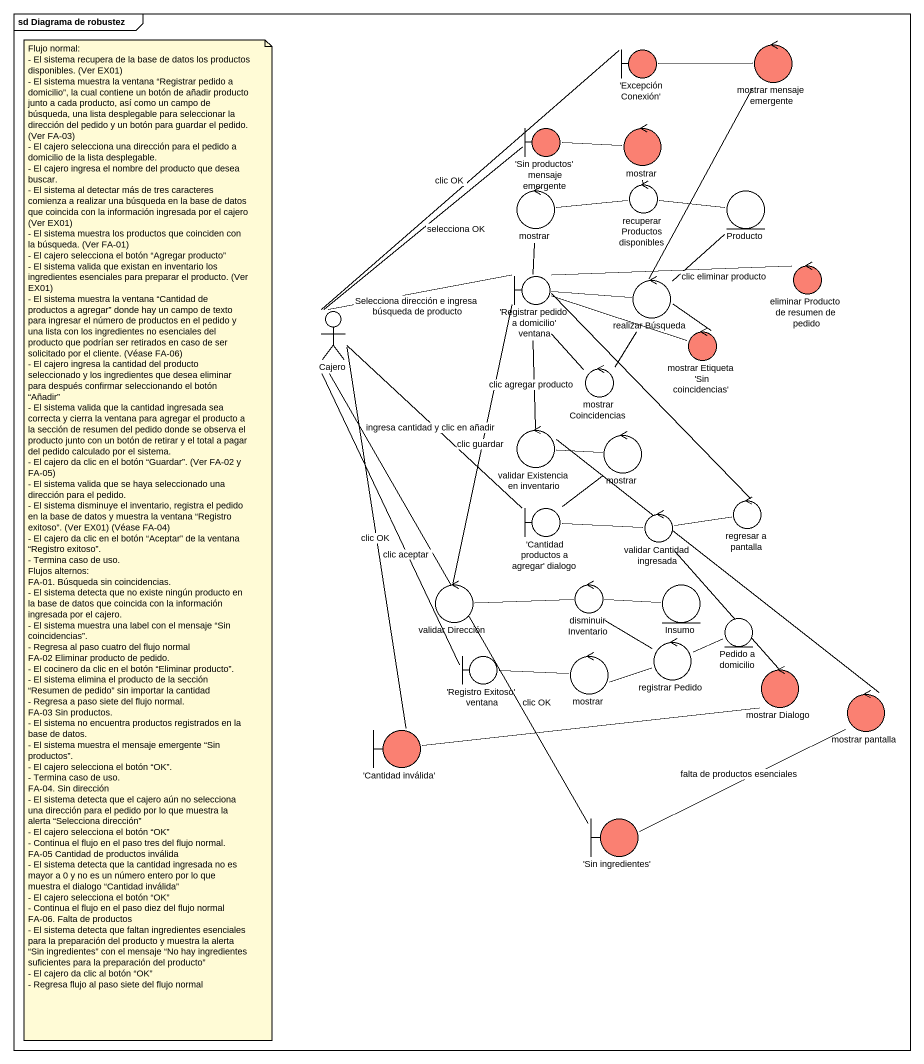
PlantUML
@startuml
mainframe sd Diagrama de robustez
boundary "'Excepción Conexión'" as Excepción_Conexión #FA8072
control "mostrar mensaje emergente" as mostrar_mensaje_emergente #FA8072
boundary "'Sin productos' mensaje emergente" as Sin_productos_mensaje #FA8072
control mostrar #FA8072
control "mostrar" as mostrar_2
control "recuperar Productos disponibles" as recuperar_Productos
entity Producto
boundary "'Registrar pedido a domicilio' ventana" as Registrar_pedido_a
control "realizar Búsqueda" as realizar_Búsqueda
control "eliminar Producto de resumen de pedido" as eliminar_Producto_de #FA8072
actor Cajero
control "mostrar Etiqueta 'Sin coincidencias'" as mostrar_Etiqueta_Sin #FA8072
control "mostrar Coincidencias" as mostrar_Coincidencias
control "validar Existencia en inventario" as validar_Existencia_en
control "mostrar" as mostrar_3
boundary "'Cantidad productos a agregar' dialogo" as Cantidad_productos_a
control "validar Cantidad ingresada" as validar_Cantidad_ingresada
control "regresar a pantalla" as regresar_a_pantalla
control "validar Dirección" as validar_Dirección
control "disminuir Inventario" as disminuir_Inventario
entity Insumo
entity "Pedido a domicilio" as Pedido_a_domicilio
boundary "'Registro Exitoso' ventana" as Registro_Exitoso_ventana
control "mostrar" as mostrar_4
control "registrar Pedido" as registrar_Pedido
control "mostrar Dialogo" as mostrar_Dialogo #FA8072
control "mostrar pantalla" as mostrar_pantalla #FA8072
boundary "'Cantidad inválida'" as Cantidad_inválida #FA8072
boundary "'Sin ingredientes'" as Sin_ingredientes #FA8072
Excepción_Conexión -- Cajero : clic OK
mostrar_mensaje_emergente -left- Excepción_Conexión
Sin_productos_mensaje -- Cajero : selecciona OK
mostrar -left- Sin_productos_mensaje
mostrar_2 -right- recuperar_Productos
mostrar_2 -- Registrar_pedido_a
recuperar_Productos -up- mostrar
recuperar_Productos -right- Producto
Registrar_pedido_a -right- realizar_Búsqueda
Registrar_pedido_a -right- eliminar_Producto_de : clic eliminar producto
Registrar_pedido_a -left- Cajero : Selecciona dirección e ingresa búsqueda de producto
Registrar_pedido_a -- validar_Existencia_en : clic agregar producto
Registrar_pedido_a -- validar_Dirección : clic guardar
realizar_Búsqueda -up- mostrar_mensaje_emergente
realizar_Búsqueda -up- Producto
realizar_Búsqueda -- mostrar_Etiqueta_Sin
realizar_Búsqueda -- mostrar_Coincidencias
mostrar_Etiqueta_Sin -left- Registrar_pedido_a
mostrar_Coincidencias -up- Registrar_pedido_a
validar_Existencia_en -right- mostrar_3
validar_Existencia_en -- mostrar_pantalla
mostrar_3 -- Cantidad_productos_a
Cantidad_productos_a -up- Cajero : ingresa cantidad y clic en añadir
Cantidad_productos_a -right- validar_Cantidad_ingresada
validar_Cantidad_ingresada -right- regresar_a_pantalla
validar_Cantidad_ingresada -- mostrar_Dialogo
regresar_a_pantalla -up- Registrar_pedido_a
validar_Dirección -right- disminuir_Inventario
disminuir_Inventario -right- Insumo
disminuir_Inventario -- registrar_Pedido
Registro_Exitoso_ventana -up- Cajero : clic aceptar
mostrar_4 -left- Registro_Exitoso_ventana
registrar_Pedido -right- Pedido_a_domicilio
registrar_Pedido -left- mostrar_4
mostrar_Dialogo -left- Cantidad_inválida
mostrar_pantalla -left- Sin_ingredientes : falta de productos esenciales
Cantidad_inválida -up- Cajero : clic OK
Sin_ingredientes -up- Cajero : clic OK
note as N1
  Flujo normal:
  - El sistema recupera de la base de datos los productos disponibles. (Ver EX01)
  - El sistema muestra la ventana “Registrar pedido a domicilio”, la cual contiene un botón de añadir producto junto a cada producto, así como un campo de búsqueda, una lista desplegable para seleccionar la dirección del pedido y un botón para guardar el pedido. (Ver FA-03)
  - El cajero selecciona una dirección para el pedido a domicilio de la lista desplegable.
  - El cajero ingresa el nombre del producto que desea buscar.
  - El sistema al detectar más de tres caracteres comienza a realizar una búsqueda en la base de datos que coincida con la información ingresada por el cajero (Ver EX01)
  - El sistema muestra los productos que coinciden con la búsqueda. (Ver FA-01)
  - El cajero selecciona el botón “Agregar producto”
  - El sistema valida que existan en inventario los ingredientes esenciales para preparar el producto. (Ver EX01)
  - El sistema muestra la ventana “Cantidad de productos a agregar” donde hay un campo de texto para ingresar el número de productos en el pedido y una lista con los ingredientes no esenciales del producto que podrían ser retirados en caso de ser solicitado por el cliente. (Véase FA-06)
  - El cajero ingresa la cantidad del producto seleccionado y los ingredientes que desea eliminar para después confirmar seleccionando el botón “Añadir”
  - El sistema valida que la cantidad ingresada sea correcta y cierra la ventana para agregar el producto a la sección de resumen del pedido donde se observa el producto junto con un botón de retirar y el total a pagar del pedido calculado por el sistema.
  - El cajero da clic en el botón “Guardar”. (Ver FA-02 y FA-05)
  - El sistema valida que se haya seleccionado una dirección para el pedido.
  - El sistema disminuye el inventario, registra el pedido en la base de datos y muestra la ventana “Registro exitoso”. (Ver EX01) (Véase FA-04)
  - El cajero da clic en el botón “Aceptar” de la ventana “Registro exitoso”.
  - Termina caso de uso.
  Flujos alternos:
  FA-01. Búsqueda sin coincidencias.
  - El sistema detecta que no existe ningún producto en la base de datos que coincida con la información ingresada por el cajero.
  - El sistema muestra una label con el mensaje “Sin coincidencias”.
  - Regresa al paso cuatro del flujo normal
  FA-02 Eliminar producto de pedido.
  - El cocinero da clic en el botón “Eliminar producto”.
  - El sistema elimina el producto de la sección “Resumen de pedido” sin importar la cantidad
  - Regresa a paso siete del flujo normal.
  FA-03 Sin productos.
  - El sistema no encuentra productos registrados en la base de datos.
  - El sistema muestra el mensaje emergente “Sin productos”.
  - El cajero selecciona el botón “OK”.
  - Termina caso de uso.
  FA-04. Sin dirección
  - El sistema detecta que el cajero aún no selecciona una dirección para el pedido por lo que muestra la alerta “Selecciona dirección”
  - El cajero selecciona el botón “OK”
  - Continua el flujo en el paso tres del flujo normal.
  FA-05 Cantidad de productos inválida
  - El sistema detecta que la cantidad ingresada no es mayor a 0 y no es un número entero por lo que muestra el dialogo “Cantidad inválida”
  - El cajero selecciona el botón “OK”
  - Continua el flujo en el paso diez del flujo normal
  FA-06. Falta de productos
  - El sistema detecta que faltan ingredientes esenciales para la preparación del producto y muestra la alerta “Sin ingredientes” con el mensaje “No hay ingredientes suficientes para la preparación del producto”
  - El cajero da clic al botón “OK”
  - Regresa flujo al paso siete del flujo normal
end note
@enduml
